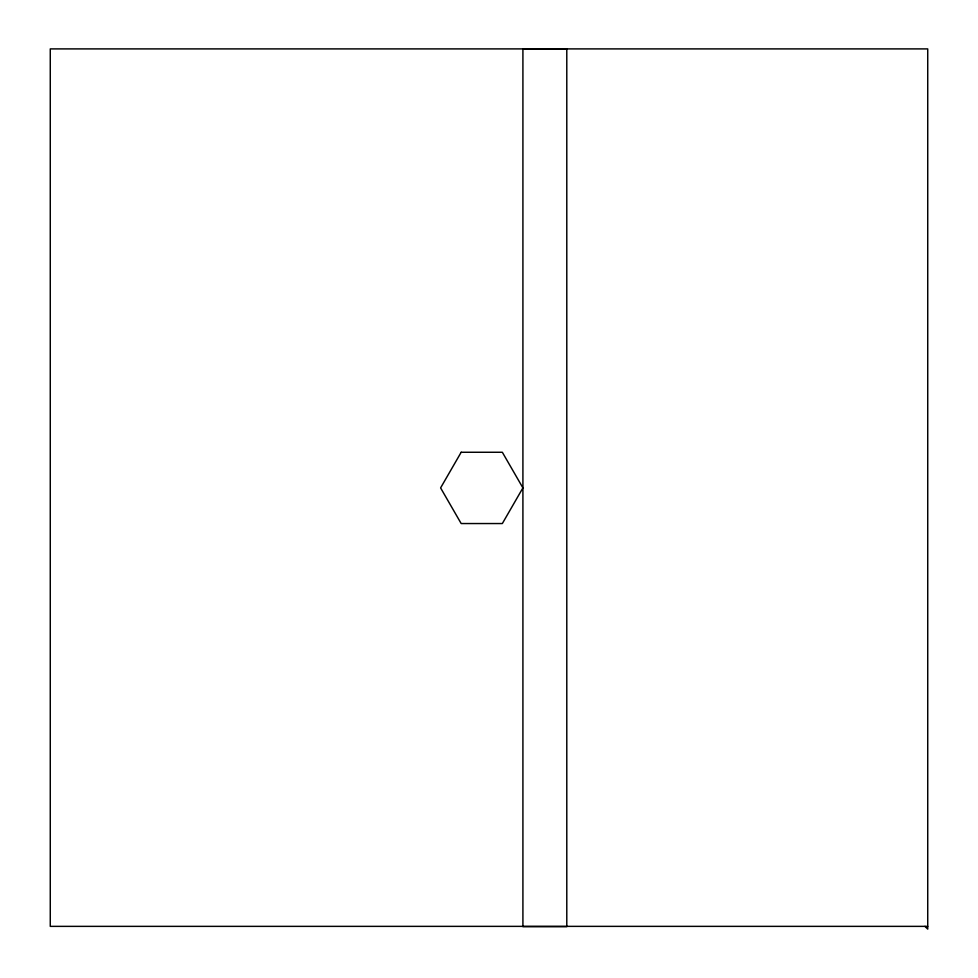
<?xml version="1.0" encoding="UTF-8"?>
<svg xmlns="http://www.w3.org/2000/svg" width="978" height="978" viewBox="0 0 978 978"><rect width="100%" height="100%" fill="white"/><g stroke="black" fill="none" stroke-linecap="round" stroke-linejoin="round"><path stroke-width="1.47" d="M927.731 926.362L50.269 926.362L50.269 48.9L927.731 48.9L927.731 929.1L924.992 926.362M461.176 452.264L440.601 487.9L461.176 523.548L502.337 523.548L522.912 487.9L502.337 452.264L461.176 452.264M566.788 49.181L522.912 49.181L522.912 926.631L566.788 926.631L566.788 49.181"/></g></svg>
